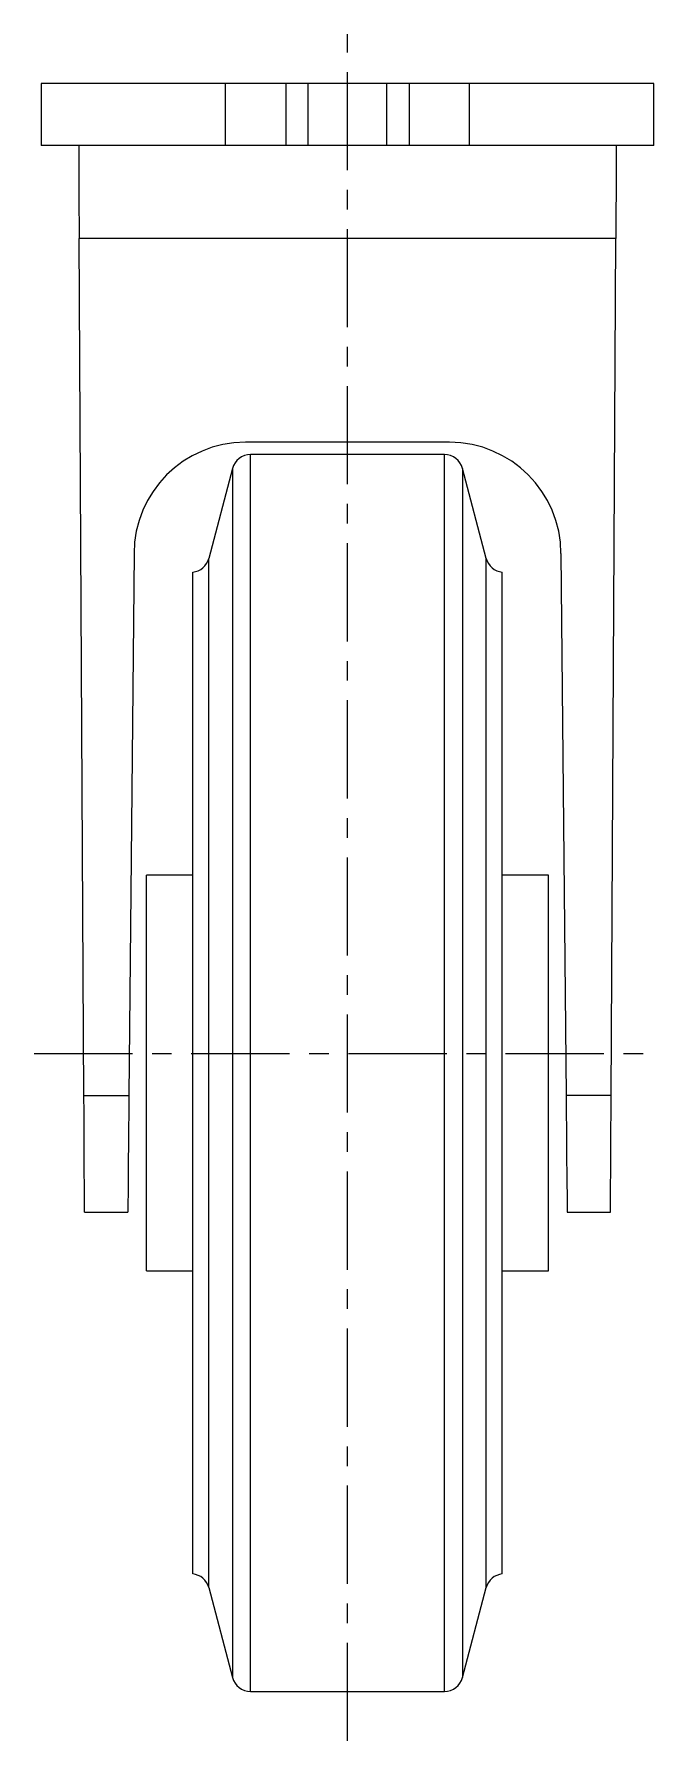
# Model space of a CAD drawing. Extents: x -4 to 671, y -8 to 675.
# Drawn here: x 569.5 to 670.7, y 186.9 to 462.9 of the extents above.
import ezdxf

# ---------------------------------------------------------------- set-up
doc = ezdxf.new("R2010")
doc.units = 0
doc.header["$LTSCALE"] = 0.5
doc.linetypes.add('CENTER', pattern=[50.8, 31.75, -6.35, 6.35, -6.35])
doc.layers.add('MSM_CENTER', color=1, linetype='CENTER')
doc.layers.add('MSM_CONTINUOUS', color=7, linetype='CONTINUOUS')

msp = doc.modelspace()

# ---------------------------------------------------------------- linework, layer by layer
at = {"layer": 'MSM_CENTER'}
for p, q in [((620.1, 186.92), (620.1, 462.92)), ((569.46, 298.06), (670.74, 298.06))]:
    msp.add_line(p, q, dxfattribs=at)
at = {"layer": 'MSM_CONTINUOUS'}
for p, q in [((570.6, 454.92), (570.6, 444.92)), ((669.6, 454.92), (570.6, 454.92)), ((600.4, 444.92), (600.4, 454.92)), ((610.13, 454.92), (610.13, 444.92)), ((613.74, 444.92), (613.74, 454.92)), ((626.46, 444.92), (626.46, 454.92)), ((630.08, 454.92), (630.08, 444.92)), ((639.81, 444.92), (639.81, 454.92)), ((669.6, 444.92), (669.6, 454.92)), ((669.6, 444.92), (570.6, 444.92)), ((576.66, 444.92), (576.66, 444.74)), ((576.66, 444.74), (576.66, 444.21)), ((663.55, 444.92), (663.55, 444.74)), ((663.55, 444.74), (663.55, 444.21)), ((576.66, 444.21), (576.67, 443.34)), ((576.67, 443.34), (576.67, 442.14)), ((576.67, 442.14), (576.68, 440.64)), ((663.54, 443.34), (663.53, 442.14)), ((663.53, 442.14), (663.53, 440.64)), ((663.55, 444.21), (663.54, 443.34)), ((576.68, 440.64), (576.69, 438.87)), ((576.69, 438.87), (576.7, 436.87)), ((663.52, 438.87), (663.51, 436.87)), ((663.53, 440.64), (663.52, 438.87)), ((576.7, 436.87), (576.71, 434.67)), ((663.51, 436.87), (663.49, 434.67)), ((576.71, 434.67), (576.73, 432.31)), ((663.49, 434.67), (663.48, 432.31)), ((576.73, 432.31), (576.74, 429.85)), ((663.48, 432.31), (663.47, 429.85)), ((663.47, 429.85), (576.74, 429.85)), ((577.5, 291.27), (576.74, 429.85)), ((662.71, 291.27), (663.47, 429.85)), ((636.6, 396.92), (603.6, 396.92)), ((635.79, 394.92), (604.42, 394.92)), ((604.42, 194.92), (604.42, 394.92)), ((635.79, 194.92), (635.79, 394.92)), ((601.52, 392.69), (597.69, 378.14)), ((601.52, 392.69), (601.52, 197.16)), ((642.52, 378.14), (638.69, 392.69)), ((638.69, 392.69), (638.69, 197.16)), ((585.6, 378.92), (584.78, 291.27)), ((597.69, 211.7), (597.69, 378.14)), ((642.52, 211.7), (642.52, 378.14)), ((654.6, 378.92), (655.43, 291.27)), ((595.1, 213.92), (595.1, 375.92)), ((645.1, 213.92), (645.1, 375.92)), ((595.1, 326.92), (587.6, 326.92)), ((587.6, 262.92), (587.6, 326.92)), ((652.6, 326.92), (645.1, 326.92)), ((652.6, 262.92), (652.6, 326.92)), ((577.5, 291.27), (584.78, 291.27)), ((577.52, 288.46), (577.5, 291.27)), ((584.78, 291.27), (584.75, 288.46)), ((662.71, 291.27), (655.43, 291.27)), ((655.43, 291.27), (655.45, 288.46)), ((662.69, 288.46), (662.71, 291.27)), ((577.53, 285.77), (577.52, 288.46)), ((584.75, 288.46), (584.73, 285.77)), ((655.45, 288.46), (655.48, 285.77)), ((662.68, 285.77), (662.69, 288.46)), ((577.54, 283.22), (577.53, 285.77)), ((584.73, 285.77), (584.71, 283.22)), ((655.48, 285.77), (655.5, 283.22)), ((662.66, 283.22), (662.68, 285.77)), ((577.56, 280.86), (577.54, 283.22)), ((584.71, 283.22), (584.68, 280.86)), ((655.5, 283.22), (655.52, 280.86)), ((662.65, 280.86), (662.66, 283.22)), ((577.57, 278.73), (577.56, 280.86)), ((584.68, 280.86), (584.66, 278.73)), ((655.52, 280.86), (655.54, 278.73)), ((662.64, 278.73), (662.65, 280.86)), ((577.58, 276.87), (577.57, 278.73)), ((577.59, 275.31), (577.58, 276.87)), ((584.65, 276.87), (584.63, 275.31)), ((584.66, 278.73), (584.65, 276.87)), ((655.54, 278.73), (655.56, 276.87)), ((655.56, 276.87), (655.58, 275.31)), ((662.62, 275.31), (662.63, 276.87)), ((662.63, 276.87), (662.64, 278.73)), ((577.59, 274.06), (577.59, 275.31)), ((577.6, 273.15), (577.59, 274.06)), ((584.62, 274.06), (584.61, 273.15)), ((584.63, 275.31), (584.62, 274.06)), ((655.58, 275.31), (655.59, 274.06)), ((655.59, 274.06), (655.6, 273.15)), ((662.61, 274.06), (662.62, 275.31)), ((662.61, 273.15), (662.61, 274.06)), ((577.6, 272.61), (577.6, 273.15)), ((577.6, 272.42), (577.6, 272.61)), ((577.6, 272.42), (584.6, 272.42)), ((584.61, 272.61), (584.6, 272.42)), ((584.61, 273.15), (584.61, 272.61)), ((655.6, 273.15), (655.6, 272.61)), ((655.6, 272.61), (655.6, 272.42)), ((655.6, 272.42), (662.6, 272.42)), ((662.6, 272.61), (662.61, 273.15)), ((662.6, 272.42), (662.6, 272.61)), ((587.6, 262.92), (595.1, 262.92)), ((645.1, 262.92), (652.6, 262.92)), ((597.69, 211.7), (601.52, 197.16)), ((638.69, 197.16), (642.52, 211.7)), ((604.42, 194.92), (635.79, 194.92))]:
    msp.add_line(p, q, dxfattribs=at)
for centre, radius, start, end in [((603.6, 378.92), 18, 90, 180), ((604.42, 391.92), 3, 90, 165.2564), ((635.79, 391.92), 3, 14.7436, 90), ((636.6, 378.92), 18, 0, 90), ((594.79, 378.9), 3, 276.0673, 345.2564), ((645.42, 378.9), 3, 194.7436, 263.9327), ((594.79, 210.94), 3, 14.7436, 83.9327), ((645.42, 210.94), 3, 96.0673, 165.2564), ((604.42, 197.92), 3, 194.7436, 270), ((635.79, 197.92), 3, 270, 345.2564)]:
    msp.add_arc(centre, radius, start, end, dxfattribs=at)

doc.saveas('drawing.dxf')
